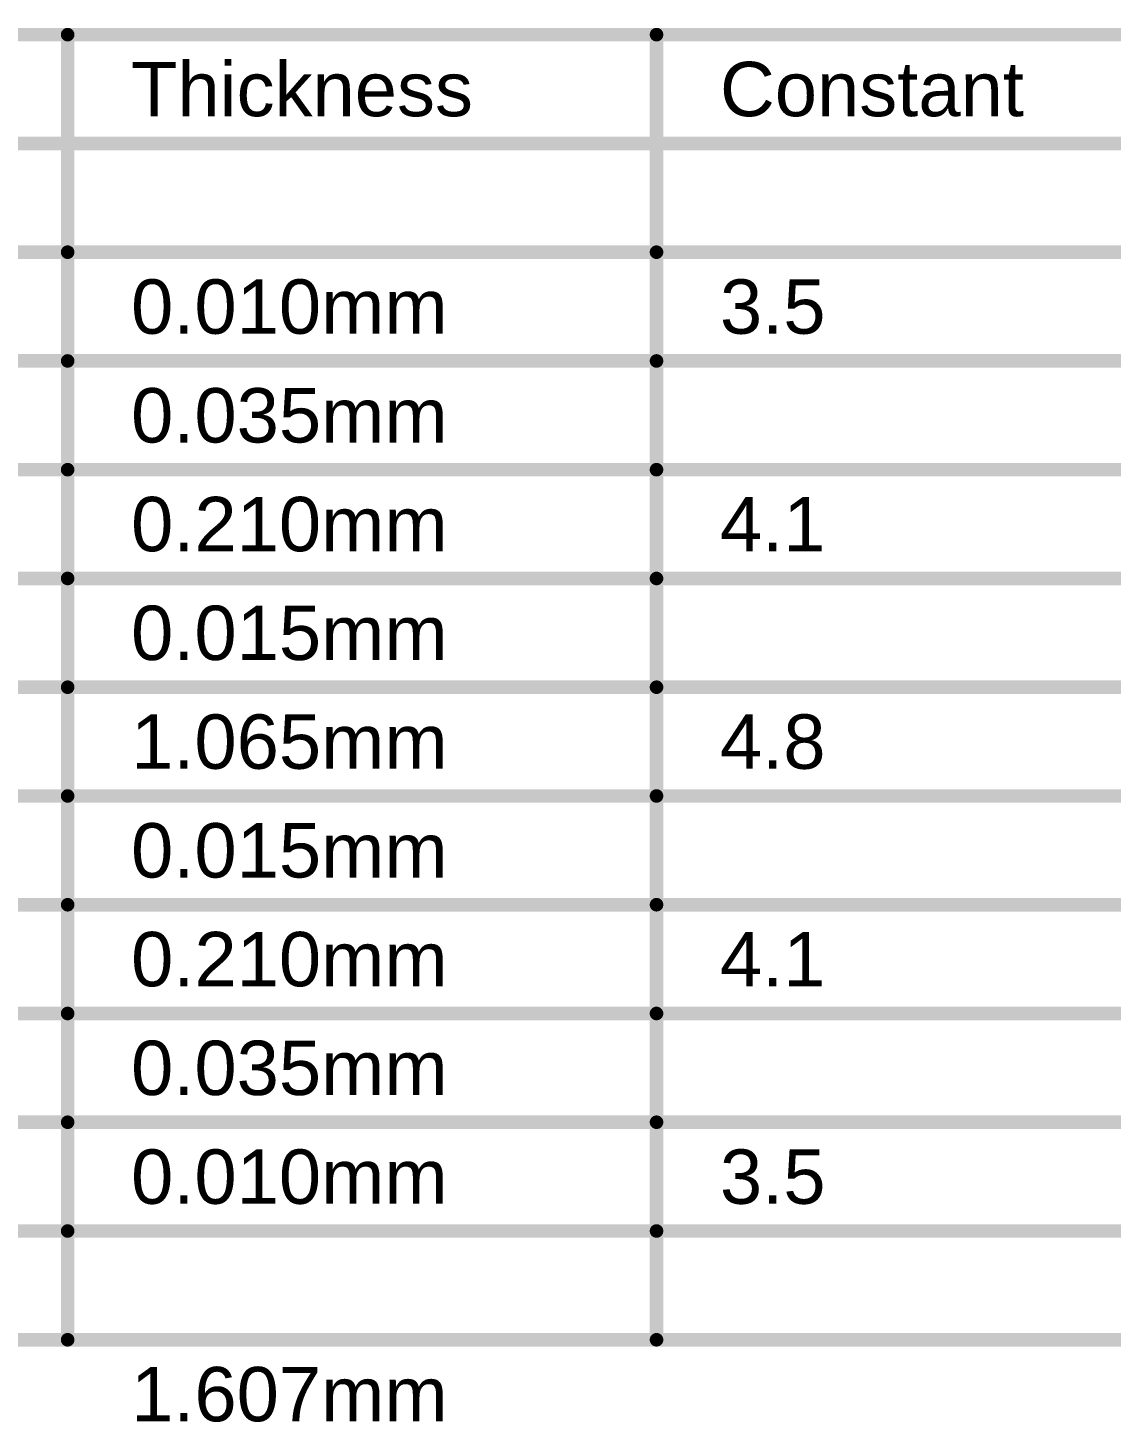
# Model space of a CAD drawing. Header units: inches. Extents: x -9 to 196, y -9 to 68.
# Drawn here: x 134.78 to 165.14, y -6.52 to 32.55 of the extents above; entities that cross this region are included whole.
import ezdxf

# ---------------------------------------------------------------- set-up
doc = ezdxf.new("R2010")
doc.units = ezdxf.units.IN
doc.layers.add('Fabrication', color=76, linetype='Continuous')
doc.styles.add('Arial', font='', dxfattribs={"height": 0.2})
doc.styles.get('Arial').set_extended_font_data('Arial')

msp = doc.modelspace()

# ---------------------------------------------------------------- linework, layer by layer
at = {"layer": 'Fabrication'}
for points in [[(80.029, 32.36, 0.381, 0.381, 0), (195.314, 32.36, 0.381, 0.381, 0)], [(135.894, -4.216, 0.381, 0.381, 0), (135.894, 32.36, 0.381, 0.381, 0)], [(152.4, -4.216, 0.381, 0.381, 0), (152.4, 32.36, 0.381, 0.381, 0)], [(80.029, 29.312, 0.381, 0.381, 0), (195.314, 29.312, 0.381, 0.381, 0)], [(114.056, 26.264, 0.381, 0.381, 0), (135.894, 26.264, 0.381, 0.381, 0)], [(135.894, 26.264, 0.381, 0.381, 0), (152.4, 26.264, 0.381, 0.381, 0)], [(152.4, 26.264, 0.381, 0.381, 0), (166.874, 26.264, 0.381, 0.381, 0)], [(114.056, 23.216, 0.381, 0.381, 0), (135.894, 23.216, 0.381, 0.381, 0)], [(135.894, 23.216, 0.381, 0.381, 0), (152.4, 23.216, 0.381, 0.381, 0)], [(152.4, 23.216, 0.381, 0.381, 0), (166.874, 23.216, 0.381, 0.381, 0)], [(114.056, 20.168, 0.381, 0.381, 0), (135.894, 20.168, 0.381, 0.381, 0)], [(135.894, 20.168, 0.381, 0.381, 0), (152.4, 20.168, 0.381, 0.381, 0)], [(152.4, 20.168, 0.381, 0.381, 0), (166.874, 20.168, 0.381, 0.381, 0)], [(114.056, 17.12, 0.381, 0.381, 0), (135.894, 17.12, 0.381, 0.381, 0)], [(135.894, 17.12, 0.381, 0.381, 0), (152.4, 17.12, 0.381, 0.381, 0)], [(152.4, 17.12, 0.381, 0.381, 0), (166.874, 17.12, 0.381, 0.381, 0)], [(114.056, 14.072, 0.381, 0.381, 0), (135.894, 14.072, 0.381, 0.381, 0)], [(135.894, 14.072, 0.381, 0.381, 0), (152.4, 14.072, 0.381, 0.381, 0)], [(152.4, 14.072, 0.381, 0.381, 0), (166.874, 14.072, 0.381, 0.381, 0)], [(114.056, 11.024, 0.381, 0.381, 0), (135.894, 11.024, 0.381, 0.381, 0)], [(135.894, 11.024, 0.381, 0.381, 0), (152.4, 11.024, 0.381, 0.381, 0)], [(152.4, 11.024, 0.381, 0.381, 0), (166.874, 11.024, 0.381, 0.381, 0)], [(114.056, 7.976, 0.381, 0.381, 0), (135.894, 7.976, 0.381, 0.381, 0)], [(135.894, 7.976, 0.381, 0.381, 0), (152.4, 7.976, 0.381, 0.381, 0)], [(152.4, 7.976, 0.381, 0.381, 0), (166.874, 7.976, 0.381, 0.381, 0)], [(114.056, 4.928, 0.381, 0.381, 0), (135.894, 4.928, 0.381, 0.381, 0)], [(135.894, 4.928, 0.381, 0.381, 0), (152.4, 4.928, 0.381, 0.381, 0)], [(152.4, 4.928, 0.381, 0.381, 0), (166.874, 4.928, 0.381, 0.381, 0)], [(114.056, 1.88, 0.381, 0.381, 0), (135.894, 1.88, 0.381, 0.381, 0)], [(135.894, 1.88, 0.381, 0.381, 0), (152.4, 1.88, 0.381, 0.381, 0)], [(152.4, 1.88, 0.381, 0.381, 0), (166.874, 1.88, 0.381, 0.381, 0)], [(114.056, -1.168, 0.381, 0.381, 0), (135.894, -1.168, 0.381, 0.381, 0)], [(135.894, -1.168, 0.381, 0.381, 0), (152.4, -1.168, 0.381, 0.381, 0)], [(152.4, -1.168, 0.381, 0.381, 0), (166.874, -1.168, 0.381, 0.381, 0)], [(114.056, -4.216, 0.381, 0.381, 0), (135.894, -4.216, 0.381, 0.381, 0)], [(135.894, -4.216, 0.381, 0.381, 0), (152.4, -4.216, 0.381, 0.381, 0)], [(152.4, -4.216, 0.381, 0.381, 0), (166.874, -4.216, 0.381, 0.381, 0)]]:
    msp.add_lwpolyline(points, format="xyseb", dxfattribs=at)
for points in [[(135.799, 32.36, 0.191, 0.191, 1), (135.989, 32.36, 0.191, 0.191, 1)], [(152.305, 32.36, 0.191, 0.191, 1), (152.495, 32.36, 0.191, 0.191, 1)], [(135.799, 26.264, 0.191, 0.191, 1), (135.989, 26.264, 0.191, 0.191, 1)], [(135.799, 26.264, 0.191, 0.191, 1), (135.989, 26.264, 0.191, 0.191, 1)], [(152.305, 26.264, 0.191, 0.191, 1), (152.495, 26.264, 0.191, 0.191, 1)], [(152.305, 26.264, 0.191, 0.191, 1), (152.495, 26.264, 0.191, 0.191, 1)], [(135.799, 23.216, 0.191, 0.191, 1), (135.989, 23.216, 0.191, 0.191, 1)], [(135.799, 23.216, 0.191, 0.191, 1), (135.989, 23.216, 0.191, 0.191, 1)], [(152.305, 23.216, 0.191, 0.191, 1), (152.495, 23.216, 0.191, 0.191, 1)], [(152.305, 23.216, 0.191, 0.191, 1), (152.495, 23.216, 0.191, 0.191, 1)], [(135.799, 20.168, 0.191, 0.191, 1), (135.989, 20.168, 0.191, 0.191, 1)], [(135.799, 20.168, 0.191, 0.191, 1), (135.989, 20.168, 0.191, 0.191, 1)], [(152.305, 20.168, 0.191, 0.191, 1), (152.495, 20.168, 0.191, 0.191, 1)], [(152.305, 20.168, 0.191, 0.191, 1), (152.495, 20.168, 0.191, 0.191, 1)], [(135.799, 17.12, 0.191, 0.191, 1), (135.989, 17.12, 0.191, 0.191, 1)], [(135.799, 17.12, 0.191, 0.191, 1), (135.989, 17.12, 0.191, 0.191, 1)], [(152.305, 17.12, 0.191, 0.191, 1), (152.495, 17.12, 0.191, 0.191, 1)], [(152.305, 17.12, 0.191, 0.191, 1), (152.495, 17.12, 0.191, 0.191, 1)], [(135.799, 14.072, 0.191, 0.191, 1), (135.989, 14.072, 0.191, 0.191, 1)], [(135.799, 14.072, 0.191, 0.191, 1), (135.989, 14.072, 0.191, 0.191, 1)], [(152.305, 14.072, 0.191, 0.191, 1), (152.495, 14.072, 0.191, 0.191, 1)], [(152.305, 14.072, 0.191, 0.191, 1), (152.495, 14.072, 0.191, 0.191, 1)], [(135.799, 11.024, 0.191, 0.191, 1), (135.989, 11.024, 0.191, 0.191, 1)], [(135.799, 11.024, 0.191, 0.191, 1), (135.989, 11.024, 0.191, 0.191, 1)], [(152.305, 11.024, 0.191, 0.191, 1), (152.495, 11.024, 0.191, 0.191, 1)], [(152.305, 11.024, 0.191, 0.191, 1), (152.495, 11.024, 0.191, 0.191, 1)], [(135.799, 7.976, 0.191, 0.191, 1), (135.989, 7.976, 0.191, 0.191, 1)], [(135.799, 7.976, 0.191, 0.191, 1), (135.989, 7.976, 0.191, 0.191, 1)], [(152.305, 7.976, 0.191, 0.191, 1), (152.495, 7.976, 0.191, 0.191, 1)], [(152.305, 7.976, 0.191, 0.191, 1), (152.495, 7.976, 0.191, 0.191, 1)], [(135.799, 4.928, 0.191, 0.191, 1), (135.989, 4.928, 0.191, 0.191, 1)], [(135.799, 4.928, 0.191, 0.191, 1), (135.989, 4.928, 0.191, 0.191, 1)], [(152.305, 4.928, 0.191, 0.191, 1), (152.495, 4.928, 0.191, 0.191, 1)], [(152.305, 4.928, 0.191, 0.191, 1), (152.495, 4.928, 0.191, 0.191, 1)], [(135.799, 1.88, 0.191, 0.191, 1), (135.989, 1.88, 0.191, 0.191, 1)], [(135.799, 1.88, 0.191, 0.191, 1), (135.989, 1.88, 0.191, 0.191, 1)], [(152.305, 1.88, 0.191, 0.191, 1), (152.495, 1.88, 0.191, 0.191, 1)], [(152.305, 1.88, 0.191, 0.191, 1), (152.495, 1.88, 0.191, 0.191, 1)], [(135.799, -1.168, 0.191, 0.191, 1), (135.989, -1.168, 0.191, 0.191, 1)], [(135.799, -1.168, 0.191, 0.191, 1), (135.989, -1.168, 0.191, 0.191, 1)], [(152.305, -1.168, 0.191, 0.191, 1), (152.495, -1.168, 0.191, 0.191, 1)], [(152.305, -1.168, 0.191, 0.191, 1), (152.495, -1.168, 0.191, 0.191, 1)], [(135.799, -4.216, 0.191, 0.191, 1), (135.989, -4.216, 0.191, 0.191, 1)], [(135.799, -4.216, 0.191, 0.191, 1), (135.989, -4.216, 0.191, 0.191, 1)], [(135.799, -4.216, 0.191, 0.191, 1), (135.989, -4.216, 0.191, 0.191, 1)], [(152.305, -4.216, 0.191, 0.191, 1), (152.495, -4.216, 0.191, 0.191, 1)], [(152.305, -4.216, 0.191, 0.191, 1), (152.495, -4.216, 0.191, 0.191, 1)], [(152.305, -4.216, 0.191, 0.191, 1), (152.495, -4.216, 0.191, 0.191, 1)]]:
    msp.add_lwpolyline(points, format="xyseb", close=True, dxfattribs=at)

# ---------------------------------------------------------------- texts
at = {"layer": 'Fabrication', "style": 'Arial'}
for s, p in [('Thickness', (137.672, 30.074)), ('Constant', (154.178, 30.074)), ('0.010mm', (137.672, 23.978)), ('3.5', (154.178, 23.978)), ('0.035mm', (137.672, 20.93)), ('0.210mm', (137.672, 17.882)), ('4.1', (154.178, 17.882)), ('0.015mm', (137.672, 14.834)), ('1.065mm', (137.672, 11.786)), ('4.8', (154.178, 11.786)), ('0.015mm', (137.672, 8.738)), ('0.210mm', (137.672, 5.69)), ('4.1', (154.178, 5.69)), ('0.035mm', (137.672, 2.642)), ('0.010mm', (137.672, -0.406)), ('3.5', (154.178, -0.406)), ('1.607mm', (137.672, -6.502))]:
    msp.add_text(s, height=1.524, dxfattribs=at).set_placement(p)

doc.saveas('drawing.dxf')
